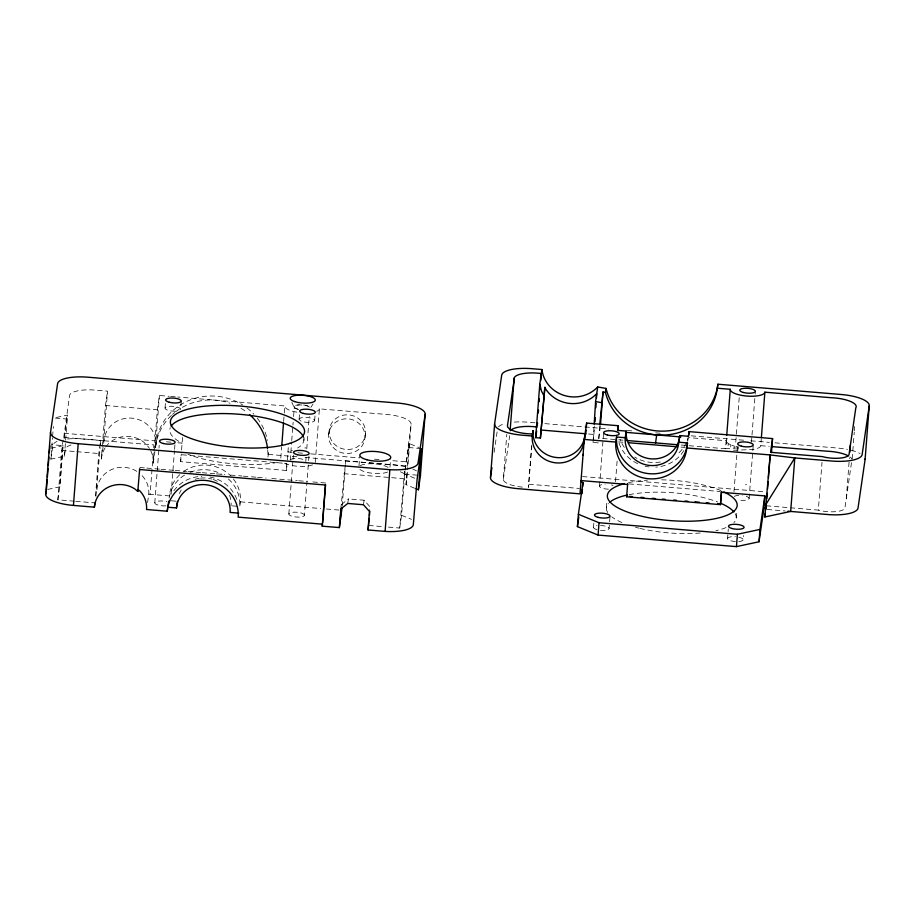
<?xml version="1.0" encoding="UTF-8"?>
<svg xmlns="http://www.w3.org/2000/svg" width="915" height="915" viewBox="0 0 915 915"><rect width="100%" height="100%" fill="white"/><g stroke="black" fill="none" stroke-linecap="round" stroke-linejoin="round"><path stroke-width="0.69" stroke-dasharray="4.58 3.43" d="M180.678 461.663L180.987 454.698L286.818 463.516L286.509 470.482L180.678 461.663L181.273 453.943M598.364 442.894L593.034 442.448L594.087 425.532M593.034 442.448L594.727 426.013M71.004 444.987A24.682 7.629 4.4 0 0 65.377 449.562L64.405 456.208L50.863 459.113L52.498 437.828M52.601 436.409L53.367 426.482M74.355 501.191L57.851 499.807L61.648 450.432L63.158 440.001M57.851 499.807L59.738 486.78L62.906 445.628M47.74 489.422L59.955 486.791L63.124 445.639L51.572 444.679M63.764 437.416L69.494 396.058A24.682 7.629 4.4 0 1 96.601 390.248L107.547 391.163L103.532 443.249M64.405 456.208L67.573 415.055L55.38 417.675M95.537 495.85L98.797 453.531L100.684 440.492L100.25 446.131M95.938 496.388L100.135 447.549M105.042 447.995A26.043 24.762 8.3 0 0 101.348 458.975L102.217 447.709M102.32 446.303L105.465 405.471L107.547 391.163M179.775 474.633A35.582 33.832 8.2 0 0 169.492 495.93L150.106 494.317L153.583 449.162M153.686 447.755L153.903 444.93L63.535 437.393M150.712 450.672A26.043 24.762 8.3 0 1 153.228 463.299L154.097 452.044M154.212 450.638L157.346 409.806L159.427 395.486L169.264 396.309M171.471 415.364A56.421 53.642 8.3 0 0 155.31 448.99L159.427 395.486M154.784 502.827L158.89 449.517M158.993 448.11L159.21 445.308M165.043 408.079L165.672 399.844M171.116 494.226L174.468 450.729M174.571 449.334L175.005 443.718M181.239 401.136L180.61 409.371A7.812 2.413 4.4 0 0 171.814 406.249A7.812 2.413 4.4 0 0 165.386 408.936A7.812 2.413 4.4 0 0 176.412 411.121M181.582 449.997L182.634 436.283M280.814 458.049L281.683 446.783M283.639 421.438L284.176 414.404M284.279 412.997L284.828 405.951L177.704 397.019M286.509 470.482L287.104 462.773M287.299 460.199L288.568 443.729M290.227 460.245L291.633 441.945M291.736 440.538L292.823 426.459M292.926 425.052L293.143 422.238M293.578 416.6L294.344 406.752M288.831 514.013L292.926 460.703M293.04 459.296L293.36 455.087M299.091 419.253L299.72 411.018M303.872 440.515L304.077 437.77M305.793 461.549L306.113 457.328M306.765 448.876L309.259 416.497M304.409 515.225A7.812 2.413 4.4 0 0 292.903 512.24A7.812 2.413 4.4 0 0 292.537 516.403A7.812 2.413 4.4 0 0 304.409 515.225L308.504 461.915M308.618 460.519L309.156 453.497M314.646 420.545L315.286 412.322M315.298 462.338L319.415 408.845L386.302 414.426A25.609 7.915 4.4 0 1 411.087 424.571L407.621 469.624M340.792 509.072L345.687 460.92L405.356 465.895L404.796 469.727M342.21 506.064L345.355 465.152M345.47 463.745L345.687 460.92M358.989 465.987L359.732 456.391M389.973 467.188L390.705 457.591M388.429 527.109L399.695 528.047L404.613 471.008M399.695 528.047L401.559 515.282L404.933 471.385M405.036 470.013L411.087 424.571M414.678 488.244L406.008 484.698L406.992 471.923M407.427 466.25L409.177 443.535L419.081 447.595M406.008 484.698L407.507 471.031M522.339 487.123A20.748 6.416 4.4 0 1 503.319 479.46L506.784 434.408M531.672 445.182L528.424 487.421L531.809 446.223M598.685 438.731L599.748 424.846M600.389 425.944L598.902 438.171L617.316 439.715M593.515 527.349L593.835 523.231M599.508 486.105L603.625 432.601M606.428 507.848L606.954 500.997M600.457 530.288A7.812 2.413 4.4 0 0 609.093 528.493L610.042 516.186M615.52 481.69L617.259 459.158M726.167 442.791L726.647 436.558M726.556 444.221L726.327 440.733L689.384 437.644M728.1 445.639L728.26 443.581L726.716 442.162M730.685 446.978L730.845 444.919L728.26 443.581M734.139 448.121L734.299 446.062L730.845 444.919M735.408 541.543A7.812 2.413 4.4 0 1 727.551 538.58L727.985 533.033M728.088 531.661L728.294 528.916M735.786 442.174L739.251 397.121M733.99 491.664L737.673 443.786M738.233 449.002L738.394 446.943L734.299 446.062M736.22 517.981L736.747 511.119M738.817 541.531A7.812 2.413 4.4 0 0 743.14 539.667L743.449 535.618M751.467 442.071L751.901 436.432M752.004 435.025L755.035 395.612M755.149 394.205L755.367 391.38M749.133 498.503L753.251 445.01M733.521 450.226L747.189 449.745A17.362 5.364 4.4 0 0 760.754 445.674L761.303 438.64M790.297 507.779L818.342 510.124L822.025 462.247M846.284 498.584L849.417 457.752M852.197 458.873L854.255 432.12M854.358 430.713L854.69 426.482M50.863 459.113L52.853 445.422A29.074 8.99 4.4 0 1 57.016 441.442M64.141 438.64L67.573 415.055M101.348 458.975L103.052 447.263M103.624 443.329L104.013 440.664A26.043 24.762 8.3 0 1 131.852 418.144A26.043 24.762 8.3 0 1 155.893 444.999L155.31 448.99M147.567 502.541L148.768 494.203A26.043 24.762 8.2 0 0 140.636 474.21M153.228 463.299L154.932 451.587M232.319 505.881L239.73 506.498L240.405 501.843A35.582 33.832 8.2 0 0 231.861 477.115M267.935 457.043L268.324 454.378A56.421 53.642 8.3 0 0 268.472 450.18M328.645 434.648L329.228 430.656M347.757 503.444L348.409 498.915L364.101 500.231L370.118 506.944L369.454 511.462M364.971 437.679L365.554 433.687M363.449 504.748L364.101 500.231M414.632 478.19L404.727 474.13L405.128 471.328M405.334 469.933L409.177 443.535M494.134 452.33L497.371 430.084M503.319 479.46L509.689 435.654M681.126 445.033L725.16 448.716L726.327 440.733M851.499 462.727L844.888 508.157A17.145 5.296 4.4 0 1 818.342 510.124M310.906 407.324L313.01 404.03M341.455 504.554L348.409 498.915M50.931 448.259L63.124 445.639M277.474 462.464L273.196 463.116A67.264 20.782 4.4 0 1 194.403 456.551L187.952 454.252M304.832 447.984L305.919 447.858M745.451 484.767L746.537 484.641M725.16 448.716L739.354 447.801M534.943 422.799L527.841 422.204A29.074 8.99 4.4 0 0 511.977 422.307M544.883 423.622L608.795 428.952M627.255 430.496L632.94 430.976M655.655 432.864L662.757 433.458M691.168 435.826L745.13 440.332M750.815 440.813L769.275 442.345M774.948 442.826L837.442 448.041A29.074 8.99 4.4 0 1 847.484 449.448M170.67 396.424L176.298 396.893M760.754 445.674L769.206 446.383M588.505 433.996L594.201 434.465M618.734 439.829L622.978 440.184M618.609 441.888L622.863 442.242M681.023 447.103L685.289 447.458M105.465 405.471L157.346 409.806M55.323 418.075L67.001 419.047M408.593 447.526L421.563 448.613M64.073 433.298L157.929 441.122M166.461 441.831L172.157 442.311M177.842 442.78L182.108 443.135L180.873 442.517A67.264 20.782 4.4 0 1 170.27 427.74M292.182 452.319L287.928 451.964L289.312 451.564A67.264 20.782 4.4 0 0 292.434 450.466M297.867 452.788L303.54 453.268M310.631 453.851L358.863 457.877M374.464 459.181L381.555 459.776M392.901 460.714L405.677 461.778M582.523 476.566L765.615 491.847M629.097 483.909L720.082 491.504M104.013 440.664L83.116 438.925A29.074 8.99 4.4 0 0 65.503 439.257M268.324 454.378L298.004 456.86M305.072 457.454L392.718 464.763A29.074 8.99 4.4 0 1 406.443 467.016M528.881 484.229L579.367 488.45M404.727 474.13L417.697 475.205M766.45 505.789L788.89 507.665M343.823 473.684L403.504 478.659M61.648 450.432L75.407 451.575M76.78 451.69L98.797 453.531M767.308 509.483L785.173 510.982M139.766 467.508L145.439 467.977M146.869 468.091L159.633 469.166M161.051 469.281L173.827 470.344M175.245 470.47L186.603 471.408M188.021 471.534L200.797 472.598M202.215 472.712L214.991 473.776M216.409 473.901L224.93 474.611M230.603 475.079L241.96 476.029M243.379 476.155L256.154 477.218M257.572 477.333L266.082 478.042M271.766 478.522L297.306 480.65M298.736 480.764L307.246 481.484M312.919 481.953L325.694 483.017M148.768 494.203L150.106 494.317M240.405 501.843L320.742 508.534M326.381 509.015L341.89 510.296M171.288 500.791L176.229 501.203M368.688 525.462L382.79 526.64M75.739 501.306L95 502.907M401.559 515.282L411.464 519.343M291.816 402.223L293.921 407.038M735.18 513.704A65.102 20.119 4.4 0 1 733.864 522.682M726.041 527.578A65.102 20.119 4.4 0 1 715.965 530.666M700.227 532.988A65.102 20.119 4.4 0 1 640.283 528.47M639.288 528.23A65.102 20.119 4.4 0 1 635.433 527.223M621.914 522.568A65.102 20.119 4.4 0 1 611.758 516.792M607.686 512.491A65.102 20.119 4.4 0 1 607.274 511.771M607.102 511.405A65.102 20.119 4.4 0 1 608.486 503.479M629.211 494.638A65.102 20.119 4.4 0 1 630.961 494.306L631.853 494.157A65.102 20.119 4.4 0 1 641.404 492.933A62.678 19.364 4.4 0 1 706.266 498.343A65.102 20.119 4.4 0 1 717.68 502.015M738.828 537.197A7.812 2.413 4.4 0 1 743.14 539.667M727.551 538.58A7.812 2.413 4.4 0 1 735.42 536.705M498.515 426.859A29.074 8.99 4.4 0 1 505.503 423.451M851.167 450.283A29.074 8.99 4.4 0 1 860.111 453.543M600.514 525.473A7.812 2.413 4.4 0 1 609.093 528.493M597.038 529.671A7.812 2.413 4.4 0 1 597.083 525.61M608.441 489.182A7.812 2.413 4.4 0 1 599.691 486.7A7.812 2.413 4.4 0 1 605.101 484.241M611.495 484.961A7.812 2.413 4.4 0 1 613.05 485.476M746.308 496.376A7.812 2.413 4.4 0 1 747.841 499.693A7.812 2.413 4.4 0 1 737.742 499.796M734.322 496.365A7.812 2.413 4.4 0 1 742.237 495.553M628.468 482.64A65.102 20.119 4.4 0 1 631.91 481.965L632.803 481.816A65.102 20.119 4.4 0 1 642.353 480.592A62.678 19.364 4.4 0 1 647.465 480.169M720.951 490.612A65.102 20.119 4.4 0 0 707.215 486.002A62.678 19.364 4.4 0 0 659.635 479.815M688.011 437.85A35.582 33.832 8.3 0 1 687.234 440.252M686.273 442.597A35.582 33.832 8.3 0 1 676.894 454.618M660.321 462.018A35.582 33.832 8.3 0 1 634.781 457.111M624.316 447.389A35.582 33.832 8.3 0 1 620.118 439.452M683.791 450.626A35.582 33.832 8.3 0 1 655.7 467.13M649.067 466.925A35.582 33.832 8.3 0 1 645.121 466.238M637.618 463.653A35.582 33.832 8.3 0 1 618.654 441.659M688.32 437.53A35.582 33.832 8.3 0 1 687.657 441.27M412.814 469.086A29.074 8.99 4.4 0 1 416.485 470.893M165.798 505.858A7.812 2.413 4.4 0 1 154.818 502.678A7.812 2.413 4.4 0 1 166.999 501.752M387.605 472.026A15.498 4.792 4.4 0 1 372.119 473.249A15.498 4.792 4.4 0 1 359.343 468.789M360.327 465.644A15.498 4.792 4.4 0 1 375.013 463.905A15.498 4.792 4.4 0 1 388.841 468.022M299.262 419.894A7.812 2.413 4.4 0 1 308.561 417.652A7.812 2.413 4.4 0 1 313.044 421.804A7.812 2.413 4.4 0 1 299.948 420.534M303.894 438.88A67.264 20.782 4.4 0 1 297.627 447.973M179.386 493.54A26.912 25.586 8.2 0 1 181.284 489.96M195.158 479.323A26.912 25.586 8.2 0 1 199.23 478.316M200.614 478.122A26.912 25.586 8.2 0 1 211.777 479.048M213.115 479.471A26.912 25.586 8.2 0 1 218.205 481.828M229.562 495.198A26.912 25.586 8.2 0 1 231.083 505.778M183.778 471.385A35.582 33.832 8.2 0 1 230.98 476.166M169.115 498.08A35.582 33.832 8.2 0 1 185.31 474.633M190 472.334A35.582 33.832 8.2 0 1 222.002 474.428M228.418 479.003A35.582 33.832 8.2 0 1 239.73 506.498M173.896 490.76A35.582 33.832 8.2 0 1 201.918 476.326M209.844 476.99A35.582 33.832 8.2 0 1 237.26 500.619M400.324 471.763A25.609 7.915 4.4 0 1 406.969 478.065M312.598 464.809A17.362 5.364 4.4 0 1 282.644 462.304M172.523 414.381A56.421 53.642 8.3 0 1 174.685 412.539M175.703 411.727A56.421 53.642 8.3 0 1 230.054 403.218M240.954 408.284A56.421 53.642 8.3 0 1 247.473 412.814M267.695 449.94A56.421 53.642 8.3 0 1 267.82 456.985M155.893 444.999A56.421 53.642 8.3 0 1 242.669 404.99M247.016 408.01A56.421 53.642 8.3 0 1 253.89 414.221M257.275 418.189A56.421 53.642 8.3 0 1 267.466 440.378M290.581 459.65A7.812 2.413 4.4 0 1 298.359 458.507A7.812 2.413 4.4 0 1 305.61 460.908M319.415 408.845A17.362 5.364 4.4 0 1 316.716 411.304M296.895 412.162A17.362 5.364 4.4 0 1 284.828 405.951M849.989 456.917A23.012 7.114 4.4 0 1 851.922 459.17M297.924 409.142A7.812 2.413 4.4 0 1 297.661 405.105A7.812 2.413 4.4 0 1 309.728 407.404M105.774 446.92A26.043 24.762 8.3 0 1 149.397 448.384M96.887 489.88A26.043 24.762 8.2 0 1 137.444 471.74M298.599 409.463A8.246 2.551 4.4 0 1 293.909 406.695A8.246 2.551 4.4 0 1 299.365 404.796M303.608 404.99A8.246 2.551 4.4 0 1 309.865 407.084M333.609 443.318A18.231 17.328 8.3 0 0 364.593 438.102A18.231 17.328 8.3 0 0 343.971 415.078A18.231 17.328 8.3 0 0 333.609 443.318M333.026 447.309A18.231 17.328 8.3 0 0 364.01 442.094A18.231 17.328 8.3 0 0 343.4 419.07A18.231 17.328 8.3 0 0 333.026 447.309"/><path stroke-width="1.37" d="M594.178 424.125L595.574 401.571L597.701 386.942L606.05 388.44A56.913 54.122 8.3 0 0 664.507 431.102A56.913 54.122 8.3 0 0 717.898 384.22L841.56 394.537A29.074 8.99 4.4 0 1 869.227 405.871L865.11 459.364L858.03 508.042A29.074 8.99 4.4 0 1 827.766 514.527L787.929 511.211M594.99 421.781L595.253 417.56M595.859 407.69L596.123 403.458M596.477 397.819L596.74 393.599A32.025 30.458 8.3 0 1 545.889 389.355L544.86 387.365L540.41 438.056L535.664 437.656L539.781 384.163L541.909 369.534L531.958 368.699A29.074 8.99 4.4 0 0 501.695 375.196L494.615 423.862L490.497 477.367A29.074 8.99 4.4 0 0 518.176 488.69L580.007 493.86L584.25 439.429L615.818 442.059A35.582 33.844 8.3 0 0 648.678 478.762A35.582 33.844 8.3 0 0 686.73 447.973L687.474 442.929L678.816 442.208A26.912 25.586 8.3 0 1 650.05 465.483A26.912 25.586 8.3 0 1 625.208 437.725L616.561 437.004L615.818 442.059M342.107 507.482L339.374 527.589L322.24 526.171L322.526 524.169L238.175 517.135A35.582 33.832 8.2 0 0 205.315 480.432A35.582 33.832 8.2 0 0 167.262 511.222L146.56 509.495A26.043 24.762 8.2 0 0 140.304 491.401L138.073 489.479L137.788 491.469L134.94 489.022A26.043 24.762 8.2 0 0 94.382 507.162L73.44 505.423A29.074 8.99 4.4 0 1 45.773 494.089L50.519 432.36L57.599 383.694A29.074 8.99 4.4 0 1 87.863 377.197L397.465 403.035A29.074 8.99 4.4 0 1 425.132 414.358L420.385 476.097L418.395 489.765L415.925 488.747M46.402 489.708L47.168 479.769M47.386 476.932L48.049 468.423M48.266 465.575L48.918 457.065M49.25 452.811L49.959 445.891M73.44 505.423L78.198 443.695A29.074 8.99 4.4 0 1 50.519 432.36M137.788 491.469L139.663 468.88M281.797 445.376L283.524 422.856M322.24 526.171L325.408 485.007L139.48 469.498M322.64 522.751L325.591 484.435M339.374 527.589L340.792 509.072L347.757 503.444L363.449 504.748L369.454 511.462L368.036 529.979L385.112 531.409A29.074 8.99 4.4 0 0 413.306 524.764L417.114 479.197L421.563 448.613L418.395 489.765M340.025 523.071L341.123 508.82M369.237 518.336L368.036 529.979M369.454 515.488L369.786 511.211M385.112 531.409L389.859 469.681A29.074 8.99 4.4 0 0 418.052 463.036L425.132 414.358M510.147 430.325L514.15 378.227M532.782 433.55L532.999 430.736A26.043 24.762 8.3 0 0 557.052 457.591A26.043 24.762 8.3 0 0 584.891 435.06L584.571 439.291M537.322 425.612L537.54 422.799M538.294 412.94L538.512 410.126M539.164 401.674L539.381 398.86M540.136 389.012L540.353 386.187M540.788 380.56L541.325 373.526A23.012 7.114 4.4 0 0 514.219 379.336L507.436 425.967A20.748 6.416 4.4 0 0 532.541 433.927M540.41 438.056L544.86 387.365M721.409 492.293L764.86 495.919L763.911 508.26L759.027 541.772L736.449 546.621L598.078 535.069L577.422 526.617L578.372 514.276L582.981 482.651L580.956 481.507L581.094 480.581L627.576 484.458L627.667 483.795L626.626 496.799L720.448 504.634L721.5 491.618L720.448 504.634M585.772 434.328L586.092 430.107M586.309 427.294L586.641 423.073L618.197 425.704A35.582 33.832 8.3 0 0 618.208 430.771M582.134 493.62L582.443 489.514M582.661 486.769L582.981 482.651M599.748 424.846L603.008 391.986L605.467 392.421A56.913 54.122 8.3 0 0 663.924 435.082A56.913 54.122 8.3 0 0 717.314 388.212L717.898 384.22M600.503 424.537L603.008 391.986M598.078 535.069L599.028 522.728L578.372 514.276M726.75 435.174L730.284 389.287L717.314 388.212M736.449 546.621L737.399 534.269L759.976 529.43L764.86 495.919M761.406 437.233L764.871 392.18L831.026 397.705A23.012 7.114 4.4 0 1 855.811 407.85L849.006 454.663A17.145 5.296 4.4 0 1 822.459 456.619L770.567 452.285L772.569 438.582L689.109 431.617A35.582 33.832 8.3 0 1 688.332 436.615M759.027 541.772L759.976 529.43M768.44 477.641L770.19 454.938L794.792 457.935L790.674 511.439L764.826 516.986L770.19 454.938L686.73 447.973M765.935 509.369L766.278 505.698M766.804 498.835L767.239 493.254M767.571 488.999L768.108 481.908M771.482 452.662L772.569 438.582M849.852 452.124L850.401 445.079M45.773 494.089L46.242 490.806M94.382 507.162L95 502.907M167.262 511.222L167.651 508.568M168.943 501.008A35.582 33.832 8.2 0 0 167.845 507.23L176.504 507.951L177.464 501.306M490.497 477.367L491.915 467.634M586.641 423.073L584.125 440.355A26.043 24.762 8.3 0 1 556.274 462.887A26.043 24.762 8.3 0 1 532.233 436.02L532.999 430.736M535.664 437.656L536.625 431.011M582.981 455.167L583.118 454.24M577.422 526.617L578.829 516.998M605.467 392.421L606.05 388.44M618.197 425.704L617.522 430.359L626.169 431.091A26.912 25.586 8.3 0 0 651.011 458.85A26.912 25.586 8.3 0 0 679.788 435.563L688.435 436.272L689.109 431.617M625.208 437.725L626.169 431.091M626.626 496.799L626.718 496.136M655.552 442.906L656.707 434.922M678.816 442.208L679.788 435.563M764.826 516.986L765.375 513.178M869.227 405.871L862.147 454.538A29.074 8.99 4.4 0 1 831.884 461.034L794.792 457.935L765.775 504.634M625.551 432.326L680.863 436.935M772.02 446.623L826.92 451.198A23.012 7.114 4.4 0 1 848.262 455.842M541.577 430.073L585.669 433.756M625.814 440.424L676.86 444.679M628.536 442.723L676.768 446.749M532.233 436.02L522.282 435.197A29.074 8.99 4.4 0 1 494.615 423.862M78.198 443.695L389.859 469.681M629.566 496.376L632.402 496.616M640.935 497.325L643.783 497.566M652.315 498.275L655.151 498.515M662.266 499.11L665.102 499.338M673.634 500.059L676.482 500.288M685.003 501.008L687.851 501.237M694.965 501.832L699.22 502.186M706.334 502.781L709.182 503.021M717.703 503.73L720.551 503.971M763.911 508.26L766.072 508.443M599.028 522.728L737.399 534.269M238.758 513.143L230.123 512.423A26.912 25.586 8.2 0 0 205.28 484.675A26.912 25.586 8.2 0 0 176.504 507.951M595.574 401.571L601.452 402.623M543.704 395.349L541.463 391.002L539.781 384.163M609.779 502.221A65.102 20.119 4.4 0 1 619.181 497.28L619.855 497.039A65.102 20.119 4.4 0 1 627.518 494.981M720.734 503.273A65.102 20.119 4.4 0 1 726.121 505.915L726.716 506.247A65.102 20.119 4.4 0 1 733.91 511.897M865.133 458.724A29.074 8.99 4.4 0 1 865.11 459.364M624.453 483.6A65.102 20.119 4.4 0 0 622.955 484.024L620.13 484.927A65.102 20.119 4.4 0 0 627.255 511.977A65.102 20.119 4.4 0 0 712.934 519.125A65.102 20.119 4.4 0 0 727.665 493.906L725.172 492.556A65.102 20.119 4.4 0 0 723.822 491.893M687.474 442.929A35.582 33.844 8.3 0 1 649.41 473.718A35.582 33.844 8.3 0 1 616.561 437.004M420.408 475.445A29.074 8.99 4.4 0 1 420.385 476.097M171.116 426.184A67.264 20.782 4.4 0 1 239.833 414.312A67.264 20.782 4.4 0 1 303.506 437.221M249.509 414.529A56.421 53.642 8.3 0 1 267.546 448.533M510.513 430.668A23.012 7.114 4.4 0 1 537.208 427.019M597.701 386.942A32.025 30.458 8.3 0 1 564.132 395.429A32.025 30.458 8.3 0 1 541.909 369.534M764.871 392.18A17.362 5.364 4.4 0 1 746.8 396.058A17.362 5.364 4.4 0 1 730.284 389.287M289.952 443.329L286.509 444.335A67.264 20.782 4.4 0 1 184.578 435.837L181.502 434.293A67.264 20.782 4.4 0 1 194.849 407.632A67.264 20.782 4.4 0 1 284.542 415.113A67.264 20.782 4.4 0 1 289.952 443.329M741.379 446.177A7.812 2.413 4.4 0 0 753.251 445.01A7.812 2.413 4.4 0 0 741.756 442.014A7.812 2.413 4.4 0 0 741.379 446.177M607.343 434.991A7.812 2.413 4.4 0 0 619.203 433.824A7.812 2.413 4.4 0 0 607.709 430.828A7.812 2.413 4.4 0 0 607.343 434.991M598.101 517.352A7.812 2.413 4.4 0 0 610.042 516.22A7.812 2.413 4.4 0 0 598.616 513.201A7.812 2.413 4.4 0 0 598.101 517.352M732.217 528.561A7.812 2.413 4.4 0 0 744.089 527.383A7.812 2.413 4.4 0 0 732.583 524.387A7.812 2.413 4.4 0 0 732.217 528.561M303.311 413.42A7.812 2.413 4.4 0 0 315.286 412.322A7.812 2.413 4.4 0 0 303.906 409.268A7.812 2.413 4.4 0 0 303.311 413.42M169.264 402.245A7.812 2.413 4.4 0 0 181.239 401.136A7.812 2.413 4.4 0 0 169.87 398.094A7.812 2.413 4.4 0 0 169.264 402.245M163.247 443.489A7.812 2.413 4.4 0 0 175.108 442.311A7.812 2.413 4.4 0 0 163.613 439.314A7.812 2.413 4.4 0 0 163.247 443.489M366.949 459.765A15.498 4.792 4.4 0 0 390.705 457.591A15.498 4.792 4.4 0 0 368.15 451.541A15.498 4.792 4.4 0 0 366.949 459.765M297.284 454.675A7.812 2.413 4.4 0 0 309.156 453.497A7.812 2.413 4.4 0 0 297.661 450.512A7.812 2.413 4.4 0 0 297.284 454.675M294.63 401.571A12.581 3.889 4.4 0 0 315.103 400.724A12.581 3.889 4.4 0 0 298.542 395.2A12.581 3.889 4.4 0 0 294.63 401.571M743.38 392.489A7.812 2.413 4.4 0 0 755.367 391.38A7.812 2.413 4.4 0 0 743.987 388.337A7.812 2.413 4.4 0 0 743.38 392.489"/></g></svg>
